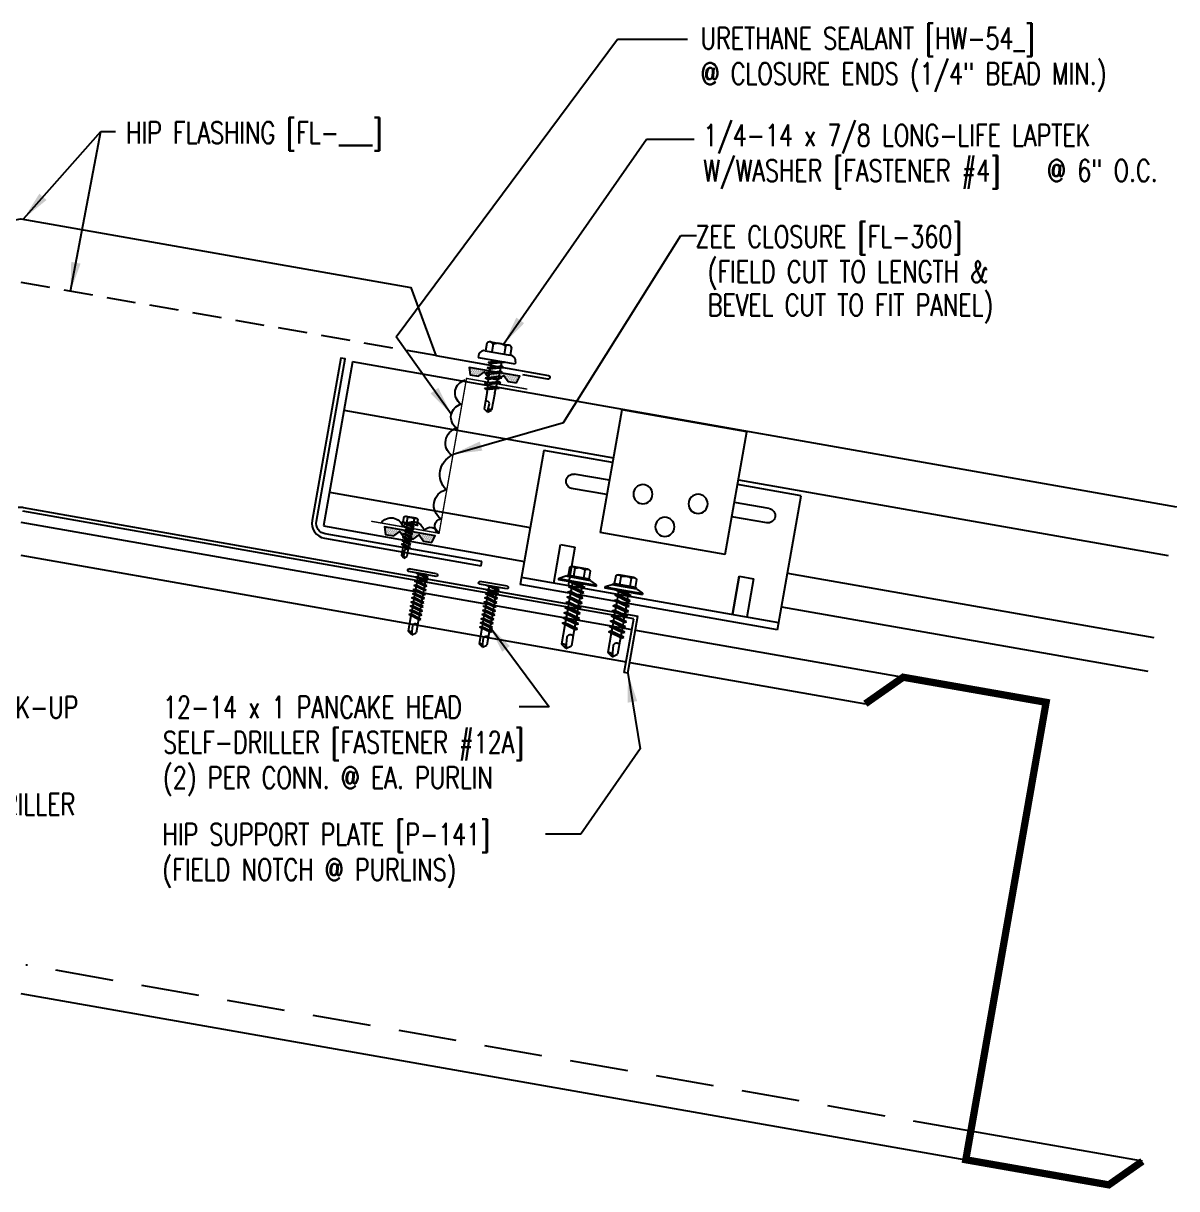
# Model space of a CAD drawing. Extents: x 1 to 43.1, y 11.4 to 32.3.
# Drawn here: x 23.2 to 43.07, y 11.41 to 31.48 of the extents above; entities that cross this region are included whole.
import ezdxf

# ---------------------------------------------------------------- set-up
doc = ezdxf.new("R2010")
doc.units = 0
doc.header["$LTSCALE"] = 4
doc.header["$MEASUREMENT"] = 0
doc.linetypes.add('HIDDEN', pattern=[0.375, 0.25, -0.125])
doc.layers.get('0').update_dxf_attribs({"linetype": 'CONTINUOUS'})
for name, color, linetype in [('CLIP', 5, 'CONTINUOUS'), ('CLO', 3, 'CONTINUOUS'), ('FASTENER', 9, 'CONTINUOUS'), ('PANEL', 11, 'CONTINUOUS'), ('SEALANT', 8, 'CONTINUOUS'), ('STLA', 12, 'CONTINUOUS'), ('TAPE', 8, 'CONTINUOUS'), ('TEXT', 2, 'CONTINUOUS'), ('TRIM', 6, 'CONTINUOUS')]:
    doc.layers.add(name, color=color, linetype=linetype)
doc.styles.add('TEXT', font='SIMPLEX', dxfattribs={"width": 0.75, "height": 6})
doc.styles.add('TEXT1', font='ROMANS.shx', dxfattribs={"width": 0.75, "height": 0.375})
doc.dimstyles.new('DETAIL$7', dxfattribs={"dimscale": 4, "dimtxt": 0.09375, "dimasz": 0.125, "dimexe": 0.0625, "dimexo": 0.125, "dimgap": 0.0625, "dimtad": 1, "dimdec": 5, "dimzin": 3, "dimdsep": 46, "dimlunit": 4, "dimtxsty": 'TEXT', "dimblk": 'ARCHTICK', "dimcen": 0.0625, "dimclrd": 7, "dimclre": 7, "dimclrt": 2, "dimadec": 0, "dimazin": 0, "dimtfac": 0.666667, "dimtdec": 5, "dimtmove": 0, "dimatfit": 3, "dimfxl": 0, "dimfrac": 2, "dimtolj": 1, "dimtzin": 3, "dimarcsym": 0})

# ---------------------------------------------------------------- blocks, each defined once
blk = doc.blocks.new('*X6')
at = {"color": 0}
for p, q in [((-0.434, 0.135), (-0.434, 0.135)), ((-0.434, 0.123), (-0.434, 0.123)), ((-0.422, 0.141), (-0.422, 0.141)), ((-0.422, 0.129), (-0.422, 0.129)), ((-0.422, 0.117), (-0.422, 0.117)), ((-0.422, 0.105), (-0.422, 0.105)), ((-0.422, 0.094), (-0.422, 0.094)), ((-0.422, 0.082), (-0.422, 0.082)), ((-0.41, 0.135), (-0.41, 0.135)), ((-0.41, 0.123), (-0.41, 0.123)), ((-0.41, 0.111), (-0.41, 0.111)), ((-0.41, 0.1), (-0.41, 0.1)), ((-0.41, 0.088), (-0.41, 0.088)), ((-0.41, 0.076), (-0.41, 0.076)), ((-0.41, 0.064), (-0.41, 0.064)), ((-0.41, 0.053), (-0.41, 0.053)), ((-0.41, 0.041), (-0.41, 0.041)), ((-0.398, 0.141), (-0.398, 0.141)), ((-0.398, 0.129), (-0.398, 0.129)), ((-0.398, 0.117), (-0.398, 0.117)), ((-0.398, 0.105), (-0.398, 0.105)), ((-0.398, 0.094), (-0.398, 0.094)), ((-0.398, 0.082), (-0.398, 0.082)), ((-0.398, 0.07), (-0.398, 0.07)), ((-0.398, 0.059), (-0.398, 0.059)), ((-0.398, 0.047), (-0.398, 0.047)), ((-0.398, 0.035), (-0.398, 0.035)), ((-0.398, 0.023), (-0.398, 0.023)), ((-0.387, 0.135), (-0.387, 0.135)), ((-0.387, 0.123), (-0.387, 0.123)), ((-0.387, 0.111), (-0.387, 0.111)), ((-0.387, 0.1), (-0.387, 0.1)), ((-0.387, 0.088), (-0.387, 0.088)), ((-0.387, 0.076), (-0.387, 0.076)), ((-0.387, 0.064), (-0.387, 0.064)), ((-0.387, 0.053), (-0.387, 0.053)), ((-0.387, 0.041), (-0.387, 0.041)), ((-0.387, 0.029), (-0.387, 0.029)), ((-0.375, 0.141), (-0.375, 0.141)), ((-0.375, 0.129), (-0.375, 0.129)), ((-0.375, 0.117), (-0.375, 0.117)), ((-0.375, 0.105), (-0.375, 0.105)), ((-0.375, 0.094), (-0.375, 0.094)), ((-0.375, 0.082), (-0.375, 0.082)), ((-0.375, 0.07), (-0.375, 0.07)), ((-0.375, 0.059), (-0.375, 0.059)), ((-0.375, 0.047), (-0.375, 0.047)), ((-0.375, 0.035), (-0.375, 0.035)), ((-0.375, 0.023), (-0.375, 0.023)), ((-0.363, 0.135), (-0.363, 0.135)), ((-0.363, 0.123), (-0.363, 0.123)), ((-0.363, 0.111), (-0.363, 0.111)), ((-0.363, 0.1), (-0.363, 0.1)), ((-0.363, 0.088), (-0.363, 0.088)), ((-0.363, 0.076), (-0.363, 0.076)), ((-0.363, 0.064), (-0.363, 0.064)), ((-0.363, 0.053), (-0.363, 0.053)), ((-0.363, 0.041), (-0.363, 0.041)), ((-0.363, 0.029), (-0.363, 0.029)), ((-0.352, 0.141), (-0.352, 0.141)), ((-0.352, 0.129), (-0.352, 0.129)), ((-0.352, 0.117), (-0.352, 0.117)), ((-0.352, 0.105), (-0.352, 0.105)), ((-0.352, 0.094), (-0.352, 0.094)), ((-0.352, 0.082), (-0.352, 0.082)), ((-0.352, 0.07), (-0.352, 0.07)), ((-0.352, 0.059), (-0.352, 0.059)), ((-0.352, 0.047), (-0.352, 0.047)), ((-0.352, 0.035), (-0.352, 0.035)), ((-0.352, 0.023), (-0.352, 0.023)), ((-0.34, 0.135), (-0.34, 0.135)), ((-0.34, 0.123), (-0.34, 0.123)), ((-0.34, 0.111), (-0.34, 0.111)), ((-0.34, 0.1), (-0.34, 0.1)), ((-0.34, 0.088), (-0.34, 0.088)), ((-0.34, 0.076), (-0.34, 0.076)), ((-0.34, 0.064), (-0.34, 0.064)), ((-0.34, 0.053), (-0.34, 0.053)), ((-0.34, 0.041), (-0.34, 0.041)), ((-0.34, 0.029), (-0.34, 0.029)), ((-0.328, 0.141), (-0.328, 0.141)), ((-0.328, 0.129), (-0.328, 0.129)), ((-0.328, 0.117), (-0.328, 0.117)), ((-0.328, 0.105), (-0.328, 0.105)), ((-0.328, 0.094), (-0.328, 0.094)), ((-0.328, 0.082), (-0.328, 0.082)), ((-0.328, 0.07), (-0.328, 0.07)), ((-0.328, 0.059), (-0.328, 0.059)), ((-0.328, 0.047), (-0.328, 0.047)), ((-0.328, 0.035), (-0.328, 0.035)), ((-0.328, 0.023), (-0.328, 0.023)), ((-0.316, 0.135), (-0.316, 0.135)), ((-0.316, 0.123), (-0.316, 0.123)), ((-0.316, 0.111), (-0.316, 0.111)), ((-0.316, 0.1), (-0.316, 0.1)), ((-0.316, 0.088), (-0.316, 0.088)), ((-0.316, 0.076), (-0.316, 0.076)), ((-0.316, 0.064), (-0.316, 0.064)), ((-0.316, 0.053), (-0.316, 0.053)), ((-0.316, 0.041), (-0.316, 0.041)), ((-0.316, 0.029), (-0.316, 0.029)), ((-0.305, 0.141), (-0.305, 0.141)), ((-0.305, 0.129), (-0.305, 0.129)), ((-0.305, 0.117), (-0.305, 0.117)), ((-0.305, 0.105), (-0.305, 0.105)), ((-0.305, 0.094), (-0.305, 0.094)), ((-0.305, 0.082), (-0.305, 0.082)), ((-0.305, 0.07), (-0.305, 0.07)), ((-0.305, 0.059), (-0.305, 0.059)), ((-0.305, 0.047), (-0.305, 0.047)), ((-0.305, 0.035), (-0.305, 0.035)), ((-0.305, 0.023), (-0.305, 0.023)), ((-0.293, 0.135), (-0.293, 0.135)), ((-0.293, 0.123), (-0.293, 0.123)), ((-0.293, 0.111), (-0.293, 0.111)), ((-0.293, 0.1), (-0.293, 0.1)), ((-0.293, 0.088), (-0.293, 0.088)), ((-0.293, 0.076), (-0.293, 0.076)), ((-0.293, 0.064), (-0.293, 0.064)), ((-0.293, 0.053), (-0.293, 0.053)), ((-0.293, 0.041), (-0.293, 0.041)), ((-0.293, 0.029), (-0.293, 0.029)), ((-0.281, 0.141), (-0.281, 0.141)), ((-0.281, 0.129), (-0.281, 0.129)), ((-0.281, 0.117), (-0.281, 0.117)), ((-0.281, 0.105), (-0.281, 0.105)), ((-0.281, 0.094), (-0.281, 0.094)), ((-0.281, 0.082), (-0.281, 0.082)), ((-0.281, 0.07), (-0.281, 0.07)), ((-0.281, 0.059), (-0.281, 0.059)), ((-0.281, 0.047), (-0.281, 0.047)), ((-0.281, 0.035), (-0.281, 0.035)), ((-0.281, 0.023), (-0.281, 0.023)), ((-0.27, 0.135), (-0.27, 0.135)), ((-0.27, 0.123), (-0.27, 0.123)), ((-0.27, 0.111), (-0.27, 0.111)), ((-0.27, 0.1), (-0.27, 0.1)), ((-0.27, 0.088), (-0.27, 0.088)), ((-0.27, 0.076), (-0.27, 0.076)), ((-0.27, 0.064), (-0.27, 0.064)), ((-0.27, 0.053), (-0.27, 0.053)), ((-0.27, 0.041), (-0.27, 0.041)), ((-0.27, 0.029), (-0.27, 0.029)), ((-0.258, 0.141), (-0.258, 0.141)), ((-0.258, 0.129), (-0.258, 0.129)), ((-0.258, 0.117), (-0.258, 0.117)), ((-0.258, 0.105), (-0.258, 0.105)), ((-0.258, 0.094), (-0.258, 0.094)), ((-0.258, 0.082), (-0.258, 0.082)), ((-0.258, 0.07), (-0.258, 0.07)), ((-0.258, 0.059), (-0.258, 0.059)), ((-0.258, 0.047), (-0.258, 0.047)), ((-0.258, 0.035), (-0.258, 0.035)), ((-0.258, 0.023), (-0.258, 0.023)), ((-0.246, 0.135), (-0.246, 0.135)), ((-0.246, 0.123), (-0.246, 0.123)), ((-0.246, 0.111), (-0.246, 0.111)), ((-0.246, 0.1), (-0.246, 0.1)), ((-0.246, 0.088), (-0.246, 0.088)), ((-0.246, 0.076), (-0.246, 0.076)), ((-0.246, 0.064), (-0.246, 0.064)), ((-0.246, 0.053), (-0.246, 0.053)), ((-0.246, 0.041), (-0.246, 0.041)), ((-0.234, 0.141), (-0.234, 0.141)), ((-0.234, 0.129), (-0.234, 0.129)), ((-0.234, 0.117), (-0.234, 0.117)), ((-0.234, 0.105), (-0.234, 0.105)), ((-0.234, 0.094), (-0.234, 0.094)), ((-0.234, 0.082), (-0.234, 0.082)), ((-0.234, 0.07), (-0.234, 0.07)), ((-0.234, 0.059), (-0.234, 0.059)), ((-0.234, 0.047), (-0.234, 0.047)), ((-0.223, 0.135), (-0.223, 0.135)), ((-0.223, 0.123), (-0.223, 0.123)), ((-0.223, 0.111), (-0.223, 0.111)), ((-0.223, 0.1), (-0.223, 0.1)), ((-0.223, 0.088), (-0.223, 0.088)), ((-0.223, 0.076), (-0.223, 0.076)), ((-0.223, 0.064), (-0.223, 0.064)), ((-0.211, 0.141), (-0.211, 0.141)), ((-0.211, 0.129), (-0.211, 0.129)), ((-0.211, 0.117), (-0.211, 0.117)), ((-0.211, 0.105), (-0.211, 0.105)), ((-0.211, 0.094), (-0.211, 0.094)), ((-0.211, 0.082), (-0.211, 0.082)), ((-0.211, 0.07), (-0.211, 0.07)), ((-0.199, 0.135), (-0.199, 0.135)), ((-0.199, 0.123), (-0.199, 0.123)), ((-0.199, 0.111), (-0.199, 0.111)), ((-0.199, 0.1), (-0.199, 0.1)), ((-0.199, 0.088), (-0.199, 0.088)), ((-0.188, 0.141), (-0.188, 0.141)), ((-0.188, 0.129), (-0.188, 0.129)), ((-0.188, 0.117), (-0.188, 0.117)), ((-0.188, 0.105), (-0.188, 0.105)), ((-0.188, 0.094), (-0.188, 0.094)), ((-0.176, 0.135), (-0.176, 0.135)), ((-0.176, 0.123), (-0.176, 0.123)), ((-0.176, 0.111), (-0.176, 0.111)), ((-0.164, 0.141), (-0.164, 0.141)), ((-0.164, 0.129), (-0.164, 0.129)), ((-0.164, 0.117), (-0.164, 0.117)), ((-0.164, 0.105), (-0.164, 0.105)), ((-0.152, 0.135), (-0.152, 0.135)), ((-0.152, 0.123), (-0.152, 0.123)), ((-0.152, 0.111), (-0.152, 0.111)), ((-0.152, 0.1), (-0.152, 0.1)), ((-0.141, 0.141), (-0.141, 0.141)), ((-0.141, 0.129), (-0.141, 0.129)), ((-0.141, 0.117), (-0.141, 0.117)), ((-0.141, 0.105), (-0.141, 0.105)), ((-0.141, 0.094), (-0.141, 0.094)), ((-0.141, 0.082), (-0.141, 0.082)), ((-0.129, 0.135), (-0.129, 0.135)), ((-0.129, 0.123), (-0.129, 0.123)), ((-0.129, 0.111), (-0.129, 0.111)), ((-0.129, 0.1), (-0.129, 0.1)), ((-0.129, 0.088), (-0.129, 0.088)), ((-0.129, 0.076), (-0.129, 0.076)), ((-0.117, 0.141), (-0.117, 0.141)), ((-0.117, 0.129), (-0.117, 0.129)), ((-0.117, 0.117), (-0.117, 0.117)), ((-0.117, 0.105), (-0.117, 0.105)), ((-0.117, 0.094), (-0.117, 0.094)), ((-0.117, 0.082), (-0.117, 0.082)), ((-0.117, 0.07), (-0.117, 0.07)), ((-0.117, 0.059), (-0.117, 0.059)), ((-0.105, 0.135), (-0.105, 0.135)), ((-0.105, 0.123), (-0.105, 0.123)), ((-0.105, 0.111), (-0.105, 0.111)), ((-0.105, 0.1), (-0.105, 0.1)), ((-0.105, 0.088), (-0.105, 0.088)), ((-0.105, 0.076), (-0.105, 0.076)), ((-0.105, 0.064), (-0.105, 0.064)), ((-0.105, 0.053), (-0.105, 0.053)), ((-0.094, 0.141), (-0.094, 0.141)), ((-0.094, 0.129), (-0.094, 0.129)), ((-0.094, 0.117), (-0.094, 0.117)), ((-0.094, 0.105), (-0.094, 0.105)), ((-0.094, 0.094), (-0.094, 0.094)), ((-0.094, 0.082), (-0.094, 0.082)), ((-0.094, 0.07), (-0.094, 0.07)), ((-0.094, 0.059), (-0.094, 0.059)), ((-0.094, 0.047), (-0.094, 0.047)), ((-0.094, 0.035), (-0.094, 0.035)), ((-0.082, 0.135), (-0.082, 0.135)), ((-0.082, 0.123), (-0.082, 0.123)), ((-0.082, 0.111), (-0.082, 0.111)), ((-0.082, 0.1), (-0.082, 0.1)), ((-0.082, 0.088), (-0.082, 0.088)), ((-0.082, 0.076), (-0.082, 0.076)), ((-0.082, 0.064), (-0.082, 0.064)), ((-0.082, 0.053), (-0.082, 0.053)), ((-0.082, 0.041), (-0.082, 0.041)), ((-0.082, 0.029), (-0.082, 0.029)), ((-0.07, 0.141), (-0.07, 0.141)), ((-0.07, 0.129), (-0.07, 0.129)), ((-0.07, 0.117), (-0.07, 0.117)), ((-0.07, 0.105), (-0.07, 0.105)), ((-0.07, 0.094), (-0.07, 0.094)), ((-0.07, 0.082), (-0.07, 0.082)), ((-0.07, 0.07), (-0.07, 0.07)), ((-0.07, 0.059), (-0.07, 0.059)), ((-0.07, 0.047), (-0.07, 0.047)), ((-0.07, 0.035), (-0.07, 0.035)), ((-0.07, 0.023), (-0.07, 0.023)), ((-0.059, 0.135), (-0.059, 0.135)), ((-0.059, 0.123), (-0.059, 0.123)), ((-0.059, 0.111), (-0.059, 0.111)), ((-0.059, 0.1), (-0.059, 0.1)), ((-0.059, 0.088), (-0.059, 0.088)), ((-0.059, 0.076), (-0.059, 0.076)), ((-0.059, 0.064), (-0.059, 0.064)), ((-0.059, 0.053), (-0.059, 0.053)), ((-0.059, 0.041), (-0.059, 0.041)), ((-0.059, 0.029), (-0.059, 0.029)), ((-0.047, 0.141), (-0.047, 0.141)), ((-0.047, 0.129), (-0.047, 0.129)), ((-0.047, 0.117), (-0.047, 0.117)), ((-0.047, 0.105), (-0.047, 0.105)), ((-0.047, 0.094), (-0.047, 0.094)), ((-0.047, 0.082), (-0.047, 0.082)), ((-0.047, 0.07), (-0.047, 0.07)), ((-0.047, 0.059), (-0.047, 0.059)), ((-0.047, 0.047), (-0.047, 0.047)), ((-0.047, 0.035), (-0.047, 0.035)), ((-0.047, 0.023), (-0.047, 0.023)), ((-0.035, 0.135), (-0.035, 0.135)), ((-0.035, 0.123), (-0.035, 0.123)), ((-0.035, 0.111), (-0.035, 0.111)), ((-0.035, 0.1), (-0.035, 0.1)), ((-0.035, 0.088), (-0.035, 0.088)), ((-0.035, 0.076), (-0.035, 0.076)), ((-0.035, 0.064), (-0.035, 0.064)), ((-0.035, 0.053), (-0.035, 0.053)), ((-0.035, 0.041), (-0.035, 0.041)), ((-0.035, 0.029), (-0.035, 0.029)), ((-0.023, 0.141), (-0.023, 0.141)), ((-0.023, 0.129), (-0.023, 0.129)), ((-0.023, 0.117), (-0.023, 0.117)), ((-0.023, 0.105), (-0.023, 0.105)), ((-0.023, 0.094), (-0.023, 0.094)), ((-0.023, 0.082), (-0.023, 0.082)), ((-0.023, 0.07), (-0.023, 0.07)), ((-0.023, 0.059), (-0.023, 0.059)), ((-0.023, 0.047), (-0.023, 0.047)), ((-0.023, 0.035), (-0.023, 0.035)), ((-0.023, 0.023), (-0.023, 0.023)), ((-0.012, 0.135), (-0.012, 0.135)), ((-0.012, 0.123), (-0.012, 0.123)), ((-0.012, 0.111), (-0.012, 0.111)), ((-0.012, 0.1), (-0.012, 0.1)), ((-0.012, 0.088), (-0.012, 0.088)), ((-0.012, 0.076), (-0.012, 0.076)), ((-0.012, 0.064), (-0.012, 0.064)), ((-0.012, 0.053), (-0.012, 0.053)), ((-0.012, 0.041), (-0.012, 0.041)), ((-0.012, 0.029), (-0.012, 0.029)), ((0, 0.141), (0, 0.141)), ((0, 0.129), (0, 0.129)), ((0, 0.117), (0, 0.117)), ((0, 0.105), (0, 0.105)), ((0, 0.094), (0, 0.094)), ((0, 0.082), (0, 0.082)), ((0, 0.07), (0, 0.07)), ((0, 0.059), (0, 0.059)), ((0, 0.047), (0, 0.047)), ((0, 0.035), (0, 0.035)), ((0, 0.023), (0, 0.023)), ((0.012, 0.135), (0.012, 0.135)), ((0.012, 0.123), (0.012, 0.123)), ((0.012, 0.111), (0.012, 0.111)), ((0.012, 0.1), (0.012, 0.1)), ((0.012, 0.088), (0.012, 0.088)), ((0.012, 0.076), (0.012, 0.076)), ((0.012, 0.064), (0.012, 0.064)), ((0.012, 0.053), (0.012, 0.053)), ((0.012, 0.041), (0.012, 0.041)), ((0.012, 0.029), (0.012, 0.029)), ((0.023, 0.141), (0.023, 0.141)), ((0.023, 0.129), (0.023, 0.129)), ((0.023, 0.117), (0.023, 0.117)), ((0.023, 0.105), (0.023, 0.105)), ((0.023, 0.094), (0.023, 0.094)), ((0.023, 0.082), (0.023, 0.082)), ((0.023, 0.07), (0.023, 0.07)), ((0.023, 0.059), (0.023, 0.059)), ((0.023, 0.047), (0.023, 0.047)), ((0.023, 0.035), (0.023, 0.035)), ((0.023, 0.023), (0.023, 0.023)), ((0.035, 0.135), (0.035, 0.135)), ((0.035, 0.123), (0.035, 0.123)), ((0.035, 0.111), (0.035, 0.111)), ((0.035, 0.1), (0.035, 0.1)), ((0.035, 0.088), (0.035, 0.088)), ((0.035, 0.076), (0.035, 0.076)), ((0.035, 0.064), (0.035, 0.064)), ((0.035, 0.053), (0.035, 0.053)), ((0.035, 0.041), (0.035, 0.041)), ((0.035, 0.029), (0.035, 0.029)), ((0.047, 0.141), (0.047, 0.141)), ((0.047, 0.129), (0.047, 0.129)), ((0.047, 0.117), (0.047, 0.117)), ((0.047, 0.105), (0.047, 0.105)), ((0.047, 0.094), (0.047, 0.094)), ((0.047, 0.082), (0.047, 0.082)), ((0.047, 0.07), (0.047, 0.07)), ((0.047, 0.059), (0.047, 0.059)), ((0.047, 0.047), (0.047, 0.047)), ((0.047, 0.035), (0.047, 0.035)), ((0.047, 0.023), (0.047, 0.023)), ((0.059, 0.135), (0.059, 0.135)), ((0.059, 0.123), (0.059, 0.123)), ((0.059, 0.111), (0.059, 0.111)), ((0.059, 0.1), (0.059, 0.1)), ((0.059, 0.088), (0.059, 0.088)), ((0.059, 0.076), (0.059, 0.076)), ((0.059, 0.064), (0.059, 0.064)), ((0.059, 0.053), (0.059, 0.053)), ((0.059, 0.041), (0.059, 0.041)), ((0.059, 0.029), (0.059, 0.029)), ((0.07, 0.141), (0.07, 0.141)), ((0.07, 0.129), (0.07, 0.129)), ((0.07, 0.117), (0.07, 0.117)), ((0.07, 0.105), (0.07, 0.105)), ((0.07, 0.094), (0.07, 0.094)), ((0.07, 0.082), (0.07, 0.082)), ((0.07, 0.07), (0.07, 0.07)), ((0.07, 0.059), (0.07, 0.059)), ((0.07, 0.047), (0.07, 0.047)), ((0.07, 0.035), (0.07, 0.035)), ((0.07, 0.023), (0.07, 0.023)), ((0.082, 0.135), (0.082, 0.135)), ((0.082, 0.123), (0.082, 0.123)), ((0.082, 0.111), (0.082, 0.111)), ((0.082, 0.1), (0.082, 0.1)), ((0.082, 0.088), (0.082, 0.088)), ((0.082, 0.076), (0.082, 0.076)), ((0.082, 0.064), (0.082, 0.064)), ((0.082, 0.053), (0.082, 0.053)), ((0.082, 0.041), (0.082, 0.041)), ((0.082, 0.029), (0.082, 0.029)), ((0.094, 0.141), (0.094, 0.141)), ((0.094, 0.129), (0.094, 0.129)), ((0.094, 0.117), (0.094, 0.117)), ((0.094, 0.105), (0.094, 0.105)), ((0.094, 0.094), (0.094, 0.094)), ((0.094, 0.082), (0.094, 0.082)), ((0.094, 0.07), (0.094, 0.07)), ((0.094, 0.059), (0.094, 0.059)), ((0.094, 0.047), (0.094, 0.047)), ((0.094, 0.035), (0.094, 0.035)), ((0.105, 0.135), (0.105, 0.135)), ((0.105, 0.123), (0.105, 0.123)), ((0.105, 0.111), (0.105, 0.111)), ((0.105, 0.1), (0.105, 0.1)), ((0.105, 0.088), (0.105, 0.088)), ((0.105, 0.076), (0.105, 0.076)), ((0.105, 0.064), (0.105, 0.064)), ((0.105, 0.053), (0.105, 0.053)), ((0.117, 0.141), (0.117, 0.141)), ((0.117, 0.129), (0.117, 0.129)), ((0.117, 0.117), (0.117, 0.117)), ((0.117, 0.105), (0.117, 0.105)), ((0.117, 0.094), (0.117, 0.094)), ((0.117, 0.082), (0.117, 0.082)), ((0.117, 0.07), (0.117, 0.07)), ((0.117, 0.059), (0.117, 0.059)), ((0.129, 0.135), (0.129, 0.135)), ((0.129, 0.123), (0.129, 0.123)), ((0.129, 0.111), (0.129, 0.111)), ((0.129, 0.1), (0.129, 0.1)), ((0.129, 0.088), (0.129, 0.088)), ((0.129, 0.076), (0.129, 0.076)), ((0.141, 0.141), (0.141, 0.141)), ((0.141, 0.129), (0.141, 0.129)), ((0.141, 0.117), (0.141, 0.117)), ((0.141, 0.105), (0.141, 0.105)), ((0.141, 0.094), (0.141, 0.094)), ((0.141, 0.082), (0.141, 0.082)), ((0.152, 0.135), (0.152, 0.135)), ((0.152, 0.123), (0.152, 0.123)), ((0.152, 0.111), (0.152, 0.111)), ((0.152, 0.1), (0.152, 0.1)), ((0.164, 0.141), (0.164, 0.141)), ((0.164, 0.129), (0.164, 0.129)), ((0.164, 0.117), (0.164, 0.117)), ((0.164, 0.105), (0.164, 0.105)), ((0.176, 0.135), (0.176, 0.135)), ((0.176, 0.123), (0.176, 0.123)), ((0.176, 0.111), (0.176, 0.111)), ((0.188, 0.141), (0.188, 0.141)), ((0.188, 0.129), (0.188, 0.129)), ((0.188, 0.117), (0.188, 0.117)), ((0.188, 0.105), (0.188, 0.105)), ((0.188, 0.094), (0.188, 0.094)), ((0.199, 0.135), (0.199, 0.135)), ((0.199, 0.123), (0.199, 0.123)), ((0.199, 0.111), (0.199, 0.111)), ((0.199, 0.1), (0.199, 0.1)), ((0.199, 0.088), (0.199, 0.088)), ((0.211, 0.141), (0.211, 0.141)), ((0.211, 0.129), (0.211, 0.129)), ((0.211, 0.117), (0.211, 0.117)), ((0.211, 0.105), (0.211, 0.105)), ((0.211, 0.094), (0.211, 0.094)), ((0.211, 0.082), (0.211, 0.082)), ((0.211, 0.07), (0.211, 0.07)), ((0.223, 0.135), (0.223, 0.135)), ((0.223, 0.123), (0.223, 0.123)), ((0.223, 0.111), (0.223, 0.111)), ((0.223, 0.1), (0.223, 0.1)), ((0.223, 0.088), (0.223, 0.088)), ((0.223, 0.076), (0.223, 0.076)), ((0.223, 0.064), (0.223, 0.064)), ((0.234, 0.141), (0.234, 0.141)), ((0.234, 0.129), (0.234, 0.129)), ((0.234, 0.117), (0.234, 0.117)), ((0.234, 0.105), (0.234, 0.105)), ((0.234, 0.094), (0.234, 0.094)), ((0.234, 0.082), (0.234, 0.082)), ((0.234, 0.07), (0.234, 0.07)), ((0.234, 0.059), (0.234, 0.059)), ((0.234, 0.047), (0.234, 0.047)), ((0.246, 0.135), (0.246, 0.135)), ((0.246, 0.123), (0.246, 0.123)), ((0.246, 0.111), (0.246, 0.111)), ((0.246, 0.1), (0.246, 0.1)), ((0.246, 0.088), (0.246, 0.088)), ((0.246, 0.076), (0.246, 0.076)), ((0.246, 0.064), (0.246, 0.064)), ((0.246, 0.053), (0.246, 0.053)), ((0.246, 0.041), (0.246, 0.041)), ((0.258, 0.141), (0.258, 0.141)), ((0.258, 0.129), (0.258, 0.129)), ((0.258, 0.117), (0.258, 0.117)), ((0.258, 0.105), (0.258, 0.105)), ((0.258, 0.094), (0.258, 0.094)), ((0.258, 0.082), (0.258, 0.082)), ((0.258, 0.07), (0.258, 0.07)), ((0.258, 0.059), (0.258, 0.059)), ((0.258, 0.047), (0.258, 0.047)), ((0.258, 0.035), (0.258, 0.035)), ((0.258, 0.023), (0.258, 0.023)), ((0.27, 0.135), (0.27, 0.135)), ((0.27, 0.123), (0.27, 0.123)), ((0.27, 0.111), (0.27, 0.111)), ((0.27, 0.1), (0.27, 0.1)), ((0.27, 0.088), (0.27, 0.088)), ((0.27, 0.076), (0.27, 0.076)), ((0.27, 0.064), (0.27, 0.064)), ((0.27, 0.053), (0.27, 0.053)), ((0.27, 0.041), (0.27, 0.041)), ((0.27, 0.029), (0.27, 0.029)), ((0.281, 0.141), (0.281, 0.141)), ((0.281, 0.129), (0.281, 0.129)), ((0.281, 0.117), (0.281, 0.117)), ((0.281, 0.105), (0.281, 0.105)), ((0.281, 0.094), (0.281, 0.094)), ((0.281, 0.082), (0.281, 0.082)), ((0.281, 0.07), (0.281, 0.07)), ((0.281, 0.059), (0.281, 0.059)), ((0.281, 0.047), (0.281, 0.047)), ((0.281, 0.035), (0.281, 0.035)), ((0.281, 0.023), (0.281, 0.023)), ((0.293, 0.135), (0.293, 0.135)), ((0.293, 0.123), (0.293, 0.123)), ((0.293, 0.111), (0.293, 0.111)), ((0.293, 0.1), (0.293, 0.1)), ((0.293, 0.088), (0.293, 0.088)), ((0.293, 0.076), (0.293, 0.076)), ((0.293, 0.064), (0.293, 0.064)), ((0.293, 0.053), (0.293, 0.053)), ((0.293, 0.041), (0.293, 0.041)), ((0.293, 0.029), (0.293, 0.029)), ((0.305, 0.141), (0.305, 0.141)), ((0.305, 0.129), (0.305, 0.129)), ((0.305, 0.117), (0.305, 0.117)), ((0.305, 0.105), (0.305, 0.105)), ((0.305, 0.094), (0.305, 0.094)), ((0.305, 0.082), (0.305, 0.082)), ((0.305, 0.07), (0.305, 0.07)), ((0.305, 0.059), (0.305, 0.059)), ((0.305, 0.047), (0.305, 0.047)), ((0.305, 0.035), (0.305, 0.035)), ((0.305, 0.023), (0.305, 0.023)), ((0.316, 0.135), (0.316, 0.135)), ((0.316, 0.123), (0.316, 0.123)), ((0.316, 0.111), (0.316, 0.111)), ((0.316, 0.1), (0.316, 0.1)), ((0.316, 0.088), (0.316, 0.088)), ((0.316, 0.076), (0.316, 0.076)), ((0.316, 0.064), (0.316, 0.064)), ((0.316, 0.053), (0.316, 0.053)), ((0.316, 0.041), (0.316, 0.041)), ((0.316, 0.029), (0.316, 0.029)), ((0.328, 0.141), (0.328, 0.141)), ((0.328, 0.129), (0.328, 0.129)), ((0.328, 0.117), (0.328, 0.117)), ((0.328, 0.105), (0.328, 0.105)), ((0.328, 0.094), (0.328, 0.094)), ((0.328, 0.082), (0.328, 0.082)), ((0.328, 0.07), (0.328, 0.07)), ((0.328, 0.059), (0.328, 0.059)), ((0.328, 0.047), (0.328, 0.047)), ((0.328, 0.035), (0.328, 0.035)), ((0.328, 0.023), (0.328, 0.023)), ((0.34, 0.135), (0.34, 0.135)), ((0.34, 0.123), (0.34, 0.123)), ((0.34, 0.111), (0.34, 0.111)), ((0.34, 0.1), (0.34, 0.1)), ((0.34, 0.088), (0.34, 0.088)), ((0.34, 0.076), (0.34, 0.076)), ((0.34, 0.064), (0.34, 0.064)), ((0.34, 0.053), (0.34, 0.053)), ((0.34, 0.041), (0.34, 0.041)), ((0.34, 0.029), (0.34, 0.029)), ((0.352, 0.141), (0.352, 0.141)), ((0.352, 0.129), (0.352, 0.129)), ((0.352, 0.117), (0.352, 0.117)), ((0.352, 0.105), (0.352, 0.105)), ((0.352, 0.094), (0.352, 0.094)), ((0.352, 0.082), (0.352, 0.082)), ((0.352, 0.07), (0.352, 0.07)), ((0.352, 0.059), (0.352, 0.059)), ((0.352, 0.047), (0.352, 0.047)), ((0.352, 0.035), (0.352, 0.035)), ((0.352, 0.023), (0.352, 0.023)), ((0.363, 0.135), (0.363, 0.135)), ((0.363, 0.123), (0.363, 0.123)), ((0.363, 0.111), (0.363, 0.111)), ((0.363, 0.1), (0.363, 0.1)), ((0.363, 0.088), (0.363, 0.088)), ((0.363, 0.076), (0.363, 0.076)), ((0.363, 0.064), (0.363, 0.064)), ((0.363, 0.053), (0.363, 0.053)), ((0.363, 0.041), (0.363, 0.041)), ((0.363, 0.029), (0.363, 0.029)), ((0.375, 0.141), (0.375, 0.141)), ((0.375, 0.129), (0.375, 0.129)), ((0.375, 0.117), (0.375, 0.117)), ((0.375, 0.105), (0.375, 0.105)), ((0.375, 0.094), (0.375, 0.094)), ((0.375, 0.082), (0.375, 0.082)), ((0.375, 0.07), (0.375, 0.07)), ((0.375, 0.059), (0.375, 0.059)), ((0.375, 0.047), (0.375, 0.047)), ((0.375, 0.035), (0.375, 0.035)), ((0.375, 0.023), (0.375, 0.023)), ((0.387, 0.135), (0.387, 0.135)), ((0.387, 0.123), (0.387, 0.123)), ((0.387, 0.111), (0.387, 0.111)), ((0.387, 0.1), (0.387, 0.1)), ((0.387, 0.088), (0.387, 0.088)), ((0.387, 0.076), (0.387, 0.076)), ((0.387, 0.064), (0.387, 0.064)), ((0.387, 0.053), (0.387, 0.053)), ((0.387, 0.041), (0.387, 0.041)), ((0.387, 0.029), (0.387, 0.029)), ((0.398, 0.141), (0.398, 0.141)), ((0.398, 0.129), (0.398, 0.129)), ((0.398, 0.117), (0.398, 0.117)), ((0.398, 0.105), (0.398, 0.105)), ((0.398, 0.094), (0.398, 0.094)), ((0.398, 0.082), (0.398, 0.082)), ((0.398, 0.07), (0.398, 0.07)), ((0.398, 0.059), (0.398, 0.059)), ((0.398, 0.047), (0.398, 0.047)), ((0.398, 0.035), (0.398, 0.035)), ((0.398, 0.023), (0.398, 0.023)), ((0.41, 0.135), (0.41, 0.135)), ((0.41, 0.123), (0.41, 0.123)), ((0.41, 0.111), (0.41, 0.111)), ((0.41, 0.1), (0.41, 0.1)), ((0.41, 0.088), (0.41, 0.088)), ((0.41, 0.076), (0.41, 0.076)), ((0.41, 0.064), (0.41, 0.064)), ((0.41, 0.053), (0.41, 0.053)), ((0.41, 0.041), (0.41, 0.041)), ((0.422, 0.141), (0.422, 0.141)), ((0.422, 0.129), (0.422, 0.129)), ((0.422, 0.117), (0.422, 0.117)), ((0.422, 0.105), (0.422, 0.105)), ((0.422, 0.094), (0.422, 0.094)), ((0.422, 0.082), (0.422, 0.082)), ((0.434, 0.135), (0.434, 0.135)), ((0.434, 0.123), (0.434, 0.123))]:
    blk.add_line(p, q, dxfattribs=at)
blk = doc.blocks.new('MB_DBTAP')
at = {"layer": 'TAPE', "color": 9}
blk.add_lwpolyline([(-0.403, 0.018), (-0.442, 0.141), (0.442, 0.141), (0.403, 0.018), (0.26, 0.018), (0.17, 0.109), (0.079, 0.018), (0, 0.018), (-0.079, 0.018), (-0.17, 0.109), (-0.26, 0.018)], close=True, dxfattribs=at)
at = {"layer": 'TAPE', "color": 251}
blk.add_blockref('*X6', (0, 0), dxfattribs=at)
blk = doc.blocks.new('MB_DW4')
at = {"layer": 'FASTENER'}
for p, q in [((-0.217, 0.305), (-0.217, 0.171)), ((-0.163, 0.337), (0.159, 0.337)), ((-0.108, 0.305), (-0.108, 0.171)), ((0.105, 0.305), (0.105, 0.171)), ((0.214, 0.305), (0.214, 0.171)), ((-0.326, 0.071), (-0.326, 0.037)), ((-0.326, 0.037), (0.322, 0.037)), ((-0.226, 0.171), (0.214, 0.171)), ((-0.141, -0.014), (0.037, 0.037)), ((-0.105, -0.034), (0.137, 0.035)), ((-0.088, 0.037), (-0.088, 0.001)), ((-0.088, 0.037), (0.085, 0.037)), ((0.085, 0.037), (0.134, 0.037)), ((0.085, 0.02), (0.085, -0.041)), ((0.137, 0.035), (0.134, 0.037)), ((0.322, 0.071), (0.322, 0.037)), ((-0.105, -0.034), (-0.141, -0.014)), ((-0.141, -0.105), (0.102, -0.036)), ((-0.105, -0.125), (-0.141, -0.105)), ((-0.141, -0.196), (0.102, -0.127)), ((-0.105, -0.216), (-0.141, -0.196)), ((-0.105, -0.125), (0.137, -0.056)), ((-0.105, -0.216), (0.137, -0.147)), ((-0.088, -0.029), (-0.088, -0.09)), ((-0.088, -0.12), (-0.088, -0.181)), ((0.085, -0.071), (0.085, -0.131)), ((0.085, -0.162), (0.085, -0.211)), ((0.137, -0.056), (0.102, -0.036)), ((0.137, -0.147), (0.102, -0.127)), ((-0.141, -0.287), (0.102, -0.217)), ((-0.105, -0.307), (-0.141, -0.287)), ((-0.141, -0.378), (0.102, -0.308)), ((-0.105, -0.398), (-0.141, -0.378)), ((-0.105, -0.307), (0.137, -0.238)), ((-0.105, -0.398), (0.137, -0.328)), ((-0.084, -0.27), (-0.088, -0.211)), ((-0.078, -0.36), (-0.082, -0.3)), ((-0.071, -0.449), (-0.075, -0.389)), ((0.071, -0.408), (0.075, -0.346)), ((0.077, -0.315), (0.082, -0.253)), ((0.084, -0.223), (0.085, -0.211)), ((0.137, -0.238), (0.102, -0.217)), ((0.137, -0.328), (0.102, -0.308)), ((-0.122, -0.463), (0.089, -0.403)), ((-0.086, -0.483), (-0.122, -0.463)), ((-0.086, -0.483), (0.124, -0.423)), ((-0.066, -0.516), (-0.069, -0.478)), ((-0.066, -0.516), (-0.066, -0.82)), ((0.063, -0.515), (0.068, -0.439)), ((0.063, -0.516), (0.063, -0.82)), ((0.124, -0.423), (0.089, -0.403)), ((-0.003, -0.854), (0.009, -0.714)), ((-0.002, -0.866), (-0.066, -0.82)), ((-0.002, -0.866), (0.063, -0.82))]:
    blk.add_line(p, q, dxfattribs=at)
for centre, radius, start, end in [((-0.163, 0.274), 0.0628, 29.8754, 150.1246), ((-0.002, 0.141), 0.196, 56.9974, 123.0026), ((0.159, 0.274), 0.0628, 29.8754, 150.1246), ((-0.226, 0.071), 0.1, 90, 180), ((0.222, 0.071), 0.1, 0, 90), ((0.073, -0.516), 0.01, 175.9484, 180), ((-0.036, -0.723), 0.0461, 11.1445, 130.906), ((0.039, -0.855), 0.0422, 55.4585, 194.8454)]:
    blk.add_arc(centre, radius, start, end, dxfattribs=at)
blk = doc.blocks.new('FD-F4')
at = {"layer": 'TEXT', "style": 'TEXT1', "width": 0.75}
for s, p in [('1/4-14 x 7/8 LONG-LIFE LAPTEK', (0.0047, -0.0408)), ('W/WASHER [FASTENER #4]', (0.0047, -0.1926))]:
    blk.add_text(s, height=0.09375, dxfattribs=at).set_placement(p)
blk.add_attdef('(QUANTITY)', (1.4847, -0.1926), '', height=0.0938, dxfattribs=at)
blk = doc.blocks.new('_ArchTick')
at = {"color": 0, "const_width": 0.15}
blk.add_lwpolyline([(-0.5, -0.5), (0.5, 0.5)], dxfattribs=at)
blk = doc.blocks.new('FD-F24')
at = {"layer": 'TEXT', "style": 'TEXT1', "width": 0.75}
for s, p in [('8 x 5/8 NIBBED DRILLER', (0.0047, -0.0408)), ('[FASTENER #24]', (0.0047, -0.1926))]:
    blk.add_text(s, height=0.09375, dxfattribs=at).set_placement(p)
blk.add_attdef('(QUANTITY)', (0.0047, -0.3444), '', height=0.0938, dxfattribs=at)
blk = doc.blocks.new('sd2')
at = {"layer": 'FASTENER'}
for p, q in [((-0.129, 0.049), (0.129, 0.049)), ((-0.129, 0.037), (0.129, 0.037)), ((-0.121, 0.142), (-0.121, 0.049)), ((-0.121, 0.049), (0.121, 0.049)), ((-0.09, 0.159), (0.09, 0.159)), ((-0.081, 0.002), (0.031, 0.037)), ((-0.057, -0.012), (-0.081, 0.002)), ((-0.06, 0.142), (-0.06, 0.049)), ((-0.057, -0.012), (0.081, 0.034)), ((-0.046, 0.037), (0.046, 0.037)), ((-0.046, 0.037), (-0.046, 0.012)), ((0.046, 0.037), (0.077, 0.037)), ((0.046, 0.024), (0.046, -0.016)), ((0.06, 0.142), (0.06, 0.049)), ((0.081, 0.034), (0.077, 0.037)), ((0.121, 0.142), (0.121, 0.049)), ((-0.081, -0.059), (0.057, -0.013)), ((-0.057, -0.072), (-0.081, -0.059)), ((-0.081, -0.12), (0.057, -0.073)), ((-0.057, -0.133), (-0.081, -0.12)), ((-0.081, -0.18), (0.057, -0.134)), ((-0.057, -0.194), (-0.081, -0.18)), ((-0.081, -0.241), (0.057, -0.195)), ((-0.057, -0.072), (0.081, -0.026)), ((-0.057, -0.133), (0.081, -0.087)), ((-0.057, -0.194), (0.081, -0.147)), ((-0.046, -0.008), (-0.046, -0.049)), ((-0.046, -0.069), (-0.046, -0.109)), ((-0.046, -0.13), (-0.046, -0.17)), ((-0.046, -0.19), (-0.046, -0.231)), ((0.046, -0.036), (0.046, -0.077)), ((0.046, -0.097), (0.046, -0.137)), ((0.046, -0.157), (0.046, -0.198)), ((0.081, -0.026), (0.057, -0.013)), ((0.081, -0.087), (0.057, -0.073)), ((0.081, -0.147), (0.057, -0.134)), ((0.081, -0.208), (0.057, -0.195)), ((-0.057, -0.254), (-0.081, -0.241)), ((-0.081, -0.301), (0.057, -0.255)), ((-0.057, -0.315), (-0.081, -0.301)), ((-0.081, -0.362), (0.057, -0.316)), ((-0.057, -0.375), (-0.081, -0.362)), ((-0.057, -0.254), (0.081, -0.208)), ((-0.057, -0.315), (0.081, -0.269)), ((-0.057, -0.375), (0.081, -0.329)), ((-0.046, -0.251), (-0.046, -0.291)), ((-0.046, -0.311), (-0.046, -0.352)), ((-0.046, -0.372), (-0.046, -0.518)), ((0.046, -0.218), (0.046, -0.258)), ((0.046, -0.279), (0.046, -0.319)), ((0.046, -0.339), (0.046, -0.518)), ((0.081, -0.269), (0.057, -0.255)), ((0.081, -0.329), (0.057, -0.316)), ((0, -0.559), (-0.046, -0.518)), ((0, -0.559), (0.046, -0.518)), ((0.001, -0.527), (0.01, -0.424))]:
    blk.add_line(p, q, dxfattribs=at)
for centre, radius, start, end in [((-0.129, 0.043), 0.00596, 90, 270), ((-0.09, 0.124), 0.0351, 29.8754, 150.1246), ((0, 0.05), 0.109, 56.9974, 123.0026), ((0.09, 0.124), 0.0351, 29.8754, 150.1246), ((0.129, 0.043), 0.00596, 270, 90), ((-0.023, -0.423), 0.0323, 358.9683, 135.8668), ((0.028, -0.543), 0.0314, 54.099, 208.7466)]:
    blk.add_arc(centre, radius, start, end, dxfattribs=at)
blk = doc.blocks.new('FD-F12a')
at = {"layer": 'TEXT', "style": 'TEXT1', "width": 0.75}
for s, p in [('12-14 x 1 PANCAKE HEAD', (0.0047, -0.0408)), ('SELF-DRILLER [FASTENER #12A]', (0.0047, -0.1926))]:
    blk.add_text(s, height=0.09375, dxfattribs=at).set_placement(p)
blk.add_attdef('(QUANTITY)', (0.0047, -0.3444), '', height=0.0938, dxfattribs=at)
blk = doc.blocks.new('MB_DW1')
at = {"layer": 'FASTENER'}
for p, q in [((-0.181, 0.276), (-0.181, 0.137)), ((-0.135, 0.302), (0.135, 0.302)), ((-0.089, 0.276), (-0.089, 0.137)), ((0.089, 0.276), (0.089, 0.137)), ((0.181, 0.276), (0.181, 0.137)), ((-0.217, 0.114), (-0.326, 0.059)), ((-0.326, 0.059), (-0.326, 0.049)), ((-0.326, 0.049), (0.326, 0.049)), ((-0.217, 0.114), (0.217, 0.114)), ((-0.193, 0.137), (0.193, 0.137)), ((-0.193, 0.119), (0.193, 0.119)), ((-0.181, 0.137), (0.181, 0.137)), ((-0.139, -0.016), (0.046, 0.037)), ((-0.104, -0.036), (0.139, 0.033)), ((-0.086, 0.037), (-0.086, -0.001)), ((-0.086, 0.037), (0.086, 0.037)), ((0.086, 0.037), (0.133, 0.037)), ((0.086, 0.018), (0.086, -0.042)), ((0.139, 0.033), (0.133, 0.037)), ((0.217, 0.114), (0.326, 0.059)), ((0.326, 0.059), (0.326, 0.049)), ((-0.104, -0.036), (-0.139, -0.016)), ((-0.139, -0.107), (0.104, -0.038)), ((-0.104, -0.127), (-0.139, -0.107)), ((-0.139, -0.198), (0.104, -0.128)), ((-0.104, -0.218), (-0.139, -0.198)), ((-0.104, -0.127), (0.139, -0.058)), ((-0.104, -0.218), (0.139, -0.149)), ((-0.086, -0.031), (-0.086, -0.092)), ((-0.086, -0.122), (-0.086, -0.183)), ((0.086, -0.073), (0.086, -0.133)), ((0.086, -0.164), (0.086, -0.224)), ((0.139, -0.058), (0.104, -0.038)), ((0.139, -0.149), (0.104, -0.128)), ((-0.139, -0.289), (0.104, -0.219)), ((-0.104, -0.309), (-0.139, -0.289)), ((-0.139, -0.38), (0.104, -0.31)), ((-0.104, -0.4), (-0.139, -0.38)), ((-0.139, -0.47), (0.104, -0.401)), ((-0.104, -0.309), (0.139, -0.239)), ((-0.104, -0.4), (0.139, -0.33)), ((-0.086, -0.213), (-0.086, -0.274)), ((-0.086, -0.304), (-0.086, -0.364)), ((-0.086, -0.395), (-0.086, -0.455)), ((0.086, -0.255), (0.086, -0.315)), ((0.086, -0.345), (0.086, -0.406)), ((0.139, -0.239), (0.104, -0.219)), ((0.139, -0.33), (0.104, -0.31)), ((0.139, -0.421), (0.104, -0.401)), ((-0.104, -0.491), (-0.139, -0.47)), ((-0.139, -0.561), (0.104, -0.492)), ((-0.104, -0.581), (-0.139, -0.561)), ((-0.139, -0.652), (0.104, -0.583)), ((-0.104, -0.491), (0.139, -0.421)), ((-0.104, -0.581), (0.139, -0.512)), ((-0.086, -0.486), (-0.086, -0.546)), ((-0.086, -0.577), (-0.086, -0.637)), ((0.086, -0.436), (0.086, -0.497)), ((0.086, -0.527), (0.086, -0.588)), ((0.139, -0.512), (0.104, -0.492)), ((0.139, -0.603), (0.104, -0.583)), ((-0.104, -0.672), (-0.139, -0.652)), ((-0.139, -0.743), (0.104, -0.674)), ((-0.104, -0.763), (-0.139, -0.743)), ((-0.104, -0.672), (0.139, -0.603)), ((-0.104, -0.763), (0.139, -0.694)), ((-0.086, -0.667), (-0.086, -0.728)), ((-0.086, -0.758), (-0.086, -1.05)), ((0.086, -0.618), (0.086, -0.679)), ((0.086, -0.709), (0.086, -1.05)), ((0.139, -0.694), (0.104, -0.674)), ((-0.002, -1.095), (0.014, -0.909)), ((0, -1.111), (-0.086, -1.05)), ((0, -1.111), (0.086, -1.05))]:
    blk.add_line(p, q, dxfattribs=at)
blk.add_lwpolyline([(-0.331, 0.037), (-0.331, 0.049), (0.331, 0.049), (0.331, 0.037)], close=True, dxfattribs=at)
for centre, radius, start, end in [((-0.135, 0.25), 0.0527, 29.8754, 150.1246), ((0, 0.138), 0.164, 56.9974, 123.0026), ((0.135, 0.25), 0.0527, 29.8754, 150.1246), ((-0.193, 0.128), 0.00894, 90, 270), ((0.193, 0.128), 0.00894, 270, 90), ((-0.046, -0.921), 0.0615, 11.1445, 130.906), ((0.054, -1.097), 0.0563, 55.4585, 194.8454)]:
    blk.add_arc(centre, radius, start, end, dxfattribs=at)
blk = doc.blocks.new('A$C53AF356D')
at = {"layer": 'CLIP'}
for p, q in [((-1.682, 1.657), (0.471, 2.036)), ((0.471, 2.036), (0.843, -0.076)), ((-1.31, -0.455), (-1.682, 1.657)), ((0.631, 1.131), (1.812, 1.339)), ((1.812, 1.339), (2.22, -0.974)), ((0.685, 0.823), (1.293, 0.93)), ((-2.619, 0.558), (-1.523, 0.751)), ((0.728, 0.577), (1.337, 0.684)), ((-2.211, -1.755), (-2.619, 0.558)), ((-2.068, 0.338), (-1.468, 0.443)), ((-2.025, 0.091), (-1.425, 0.197)), ((-1.31, -0.455), (0.843, -0.076)), ((1.526, -0.285), (1.28, -0.329)), ((1.28, -0.329), (1.397, -0.992)), ((1.643, -0.948), (1.526, -0.285)), ((-2.233, -1.632), (2.199, -0.85)), ((-2.211, -1.755), (2.22, -0.974)), ((-1.551, -0.828), (-1.797, -0.871)), ((-1.797, -0.871), (-1.681, -1.534)), ((-1.551, -0.828), (-1.434, -1.491)), ((-1.434, -1.491), (-1.551, -0.828))]:
    blk.add_line(p, q, dxfattribs=at)
for centre in [(0.107, 0.584), (-0.843, 0.417), (-0.271, 0.021)]:
    blk.add_circle(centre, 0.165, dxfattribs=at)
for centre, start, end in [((1.306, 0.806), 280, 100), ((-2.046, 0.215), 100, 280)]:
    blk.add_arc(centre, 0.125, start, end, dxfattribs=at)
blk = doc.blocks.new('sd5')
at = {"layer": 'FASTENER'}
for p, q in [((-0.24, 0.082), (0.24, 0.082)), ((-0.24, 0.037), (0.24, 0.037)), ((-0.111, -0.005), (0.037, 0.037)), ((-0.083, -0.021), (0.111, 0.034)), ((-0.069, 0.037), (0.069, 0.037)), ((-0.069, 0.037), (-0.069, 0.007)), ((0.069, 0.037), (0.106, 0.037)), ((0.069, 0.022), (0.069, -0.027)), ((0.111, 0.034), (0.106, 0.037)), ((-0.083, -0.021), (-0.111, -0.005)), ((-0.111, -0.078), (0.083, -0.023)), ((-0.083, -0.094), (-0.111, -0.078)), ((-0.111, -0.151), (0.083, -0.095)), ((-0.083, -0.167), (-0.111, -0.151)), ((-0.111, -0.224), (0.083, -0.168)), ((-0.083, -0.094), (0.111, -0.039)), ((-0.083, -0.167), (0.111, -0.111)), ((-0.083, -0.24), (0.111, -0.184)), ((-0.069, -0.018), (-0.069, -0.066)), ((-0.069, -0.09), (-0.069, -0.139)), ((-0.069, -0.163), (-0.069, -0.211)), ((0.069, -0.051), (0.069, -0.099)), ((0.069, -0.124), (0.069, -0.172)), ((0.069, -0.196), (0.069, -0.245)), ((0.111, -0.039), (0.083, -0.023)), ((0.111, -0.111), (0.083, -0.095)), ((0.111, -0.184), (0.083, -0.168)), ((-0.083, -0.24), (-0.111, -0.224)), ((-0.111, -0.296), (0.083, -0.241)), ((-0.083, -0.312), (-0.111, -0.296)), ((-0.111, -0.369), (0.083, -0.314)), ((-0.083, -0.385), (-0.111, -0.369)), ((-0.111, -0.442), (0.083, -0.386)), ((-0.083, -0.312), (0.111, -0.257)), ((-0.083, -0.385), (0.111, -0.33)), ((-0.069, -0.236), (-0.069, -0.284)), ((-0.069, -0.308), (-0.069, -0.357)), ((-0.069, -0.381), (-0.069, -0.43)), ((0.069, -0.269), (0.069, -0.317)), ((0.069, -0.342), (0.069, -0.39)), ((0.111, -0.257), (0.083, -0.241)), ((0.111, -0.33), (0.083, -0.314)), ((0.111, -0.402), (0.083, -0.386)), ((-0.083, -0.458), (-0.111, -0.442)), ((-0.111, -0.514), (0.083, -0.459)), ((-0.083, -0.53), (-0.111, -0.514)), ((-0.111, -0.587), (0.083, -0.532)), ((-0.083, -0.603), (-0.111, -0.587)), ((-0.083, -0.458), (0.111, -0.402)), ((-0.083, -0.53), (0.111, -0.475)), ((-0.083, -0.603), (0.111, -0.548)), ((-0.069, -0.454), (-0.069, -0.502)), ((-0.069, -0.527), (-0.069, -0.575)), ((-0.069, -0.599), (-0.069, -0.648)), ((0.069, -0.414), (0.069, -0.463)), ((0.069, -0.487), (0.069, -0.536)), ((0.069, -0.56), (0.069, -0.608)), ((0.111, -0.475), (0.083, -0.459)), ((0.111, -0.548), (0.083, -0.532)), ((-0.111, -0.66), (0.083, -0.604)), ((-0.083, -0.676), (-0.111, -0.66)), ((-0.111, -0.733), (0.083, -0.677)), ((-0.083, -0.749), (-0.111, -0.733)), ((-0.083, -0.676), (0.111, -0.62)), ((-0.083, -0.749), (0.111, -0.693)), ((-0.069, -0.672), (-0.069, -0.72)), ((-0.069, -0.745), (-0.069, -0.978)), ((0.069, -0.633), (0.069, -0.681)), ((0.069, -0.705), (0.069, -0.978)), ((0.111, -0.62), (0.083, -0.604)), ((0.111, -0.693), (0.083, -0.677)), ((0, -1.027), (-0.069, -0.978)), ((-0.001, -1.014), (0.011, -0.865)), ((0, -1.027), (0.069, -0.978))]:
    blk.add_line(p, q, dxfattribs=at)
for centre, radius, start, end in [((-0.238, 0.06), 0.0227, 94.6639, 265.3361), ((0.238, 0.06), 0.0227, 274.6639, 85.3361), ((-0.037, -0.875), 0.0492, 11.1445, 130.906), ((0.044, -1.015), 0.045, 55.4585, 194.8454)]:
    blk.add_arc(centre, radius, start, end, dxfattribs=at)

msp = doc.modelspace()

# ---------------------------------------------------------------- linework, layer by layer
at = {"layer": 'CLO', "const_width": 0.0239}
msp.add_lwpolyline([(29.19634, 22.90543), (30.3658, 22.69922), (30.83873, 25.36565), (31.88509, 25.18115)], dxfattribs=at)
at = {"layer": 'PANEL'}
for p, q in [((28.87273, 25.65075), (28.37436, 22.82435)), ((28.72582, 24.8176), (33.36758, 23.99914)), ((35.52086, 23.61946), (42.92348, 22.31418)), ((28.47681, 23.40539), (31.93684, 22.79529)), ((36.36847, 22.01388), (42.67447, 20.90196))]:
    msp.add_line(p, q, dxfattribs=at)
for points in [[(43.07038, 23.14732), (28.87273, 25.65075)], [(28.37436, 22.82435), (31.83439, 22.21426)], [(36.26602, 21.43284), (42.57201, 20.32092)]]:
    msp.add_lwpolyline(points, dxfattribs=at)
at = {"layer": 'SEALANT', "color": 4}
msp.add_lwpolyline([(29.36666, 22.87585, -0.63707026), (29.74181, 22.8097, -0.63707026), (30.11171, 22.74448, -0.63707026), (30.35146, 22.70221, -0.63707026), (30.39539, 22.9513, -0.63707026), (30.48341, 23.45052, -0.50948557), (30.58759, 24.04136, -0.63707026), (30.66975, 24.5073, -0.63707026), (30.74265, 24.92072, -0.63707026), (30.81687, 25.34165, -0.63707026)], format="xyb", dxfattribs=at)
at = {"layer": 'STLA'}
for p, q in [((23.20459, 23.13938), (33.79127, 21.27266)), ((33.71934, 21.22462), (23.1942, 23.08049)), ((31.08794, 22.13808), (31.10091, 22.21165)), ((33.55607, 20.29867), (33.71934, 21.22462)), ((33.61762, 20.28785), (33.79127, 21.27266)), ((33.61762, 20.28785), (33.55607, 20.29867))]:
    msp.add_line(p, q, dxfattribs=at)
at = {"layer": 'STLA', "color": 1}
for p, q in [((23.16165, 22.88988), (33.68676, 21.03986)), ((23.16165, 22.31856), (33.58906, 20.48577)), ((33.74832, 21.02904), (38.35915, 20.21858)), ((33.65061, 20.47495), (37.70787, 19.76182)), ((23.16165, 14.7679), (39.43823, 11.90681))]:
    msp.add_line(p, q, dxfattribs=at)
at = {"layer": 'STLA', "color": 1, "linetype": 'HIDDEN'}
msp.add_line((39.52486, 12.40024), (23.24827, 15.26132), dxfattribs=at)
at = {"layer": 'STLA', "color": 1, "linetype": 'Continuous'}
msp.add_line((42.4795, 11.88055), (39.52486, 12.40024), dxfattribs=at)
at = {"layer": 'STLA'}
msp.add_lwpolyline([(31.10091, 22.21165), (28.4046, 22.68708, -0.41421356), (28.25251, 22.90429), (28.74573, 25.70149), (28.67217, 25.71446), (28.17894, 22.91726, 0.41421356), (28.39163, 22.61352), (31.08794, 22.13808)], format="xyb", dxfattribs=at)
at = {"layer": 'STLA', "const_width": 0.125}
msp.add_lwpolyline([(37.70787, 19.76182), (38.35915, 20.21858), (40.8215, 19.78631), (39.43823, 11.90681), (41.90058, 11.47454), (42.4795, 11.88055)], dxfattribs=at)
at = {"layer": 'STLA'}
msp.add_arc((23.16165, 22.89584), 0.2473, 80, 100, dxfattribs=at)
at = {"layer": 'TEXT', "color": 7}
for p, q in [((33.44009, 31.20825), (34.6431, 31.20825)), ((34.52961, 27.82803), (34.80194, 27.82803)), ((32.80594, 17.51316), (32.19748, 17.51316))]:
    msp.add_line(p, q, dxfattribs=at)
at = {"layer": 'TEXT', "color": 8, "linetype": 'HIDDEN', "ltscale": 0.5}
msp.add_line((30.30909, 25.75764), (23.16165, 27.01793), dxfattribs=at)
at = {"layer": 'TRIM'}
msp.add_lwpolyline([(14.51274, 25.42943), (14.08622, 25.35422, -1), (14.07536, 25.41577), (16.01421, 25.75764), (16.44173, 26.93226), (23.16165, 28.11716), (29.88156, 26.93226), (30.30909, 25.75764), (32.24793, 25.41577, -1), (32.23707, 25.35422), (31.81055, 25.42943)], format="xyb", dxfattribs=at)

# ---------------------------------------------------------------- block references
at = {"layer": 'CLIP', "xscale": -1}
msp.add_blockref('A$C53AF356D', (33.98401, 22.78734), dxfattribs=at)
at = {"layer": 'FASTENER', "rotation": 349.9999999999999}
msp.add_blockref('MB_DW4', (31.35116, 25.63533), dxfattribs=at)
at = {"layer": 'FASTENER', "xscale": -1}
for name, p, rotation in [('sd2', (29.85407, 22.81779), 349.9999999999999), ('sd5', (30.07219, 21.96094), 350.0000000000001), ('MB_DW1', (32.74215, 21.80687), 350.0000000000001), ('MB_DW1', (33.53881, 21.66247), 350.0000000000001), ('sd5', (31.29144, 21.74596), 350.0000000000001)]:
    msp.add_blockref(name, p, dxfattribs=dict(at, rotation=rotation))
at = {"layer": 'TAPE', "xscale": -1, "rotation": 350.0000000000001}
for p in [(31.29679, 25.33955), (29.83912, 22.59168)]:
    msp.add_blockref('MB_DBTAP', p, dxfattribs=at)
at = {"layer": 'TEXT', "xscale": 4, "yscale": 4, "zscale": 4}
for name, p, values in [('FD-F4', (34.90023, 29.52906), {'(QUANTITY)': '@ 6" O.C.'}), ('FD-F12a', (25.59218, 19.67882), {'(QUANTITY)': '(2) PER CONN. @ EA. PURLIN'}), ('FD-F24', (19.27044, 18.00557), {'(QUANTITY)': '@ 4" O.C.'})]:
    msp.add_blockref(name, p, dxfattribs=at).add_auto_attribs(values)

# ---------------------------------------------------------------- texts
at = {"layer": 'TEXT', "style": 'TEXT1', "width": 0.75}
for s, p in [('URETHANE SEALANT [HW-54_]', (34.87187, 31.03617)), ('@ CLOSURE ENDS (1/4" BEAD MIN.)', (34.87187, 30.42902)), ('HIP FLASHING [FL-___]', (24.97597, 29.41151)), ('  ZEE CLOSURE [FL-360]', (34.39637, 27.61994)), ('(FIELD CUT TO LENGTH &', (34.99415, 27.01893)), ('BEVEL CUT TO FIT PANEL)', (34.99415, 26.44102)), ('3 x 3 x 16 GA. BACK-UP', (19.224, 19.51105)), ('HIP SUPPORT PLATE [P-141]', (25.60196, 17.32468)), ('(FIELD NOTCH @ PURLINS)', (25.60196, 16.71753))]:
    msp.add_text(s, height=0.375, dxfattribs=at).set_placement(p)

# ---------------------------------------------------------------- leaders
at = {"layer": 'TEXT'}
for points in [[(30.57683, 24.74867), (29.62678, 26.08121), (33.44009, 31.20825)], [(23.21158, 28.11861), (24.53924, 29.62054), (24.76622, 29.62054)], [(24.01728, 26.86706), (24.53924, 29.62054), (24.79181, 29.62054)], [(31.47774, 25.95477), (33.93945, 29.48411), (34.75659, 29.48411)], [(30.60764, 24.06276), (32.50946, 24.60661), (34.52961, 27.82803)], [(31.22147, 21.10844), (32.26329, 19.70964), (31.74305, 19.70964)], [(33.61762, 20.28785), (33.82698, 18.98637), (32.80594, 17.51316)]]:
    msp.add_leader(points, dimstyle='DETAIL$7', dxfattribs=at)

doc.saveas('drawing.dxf')
